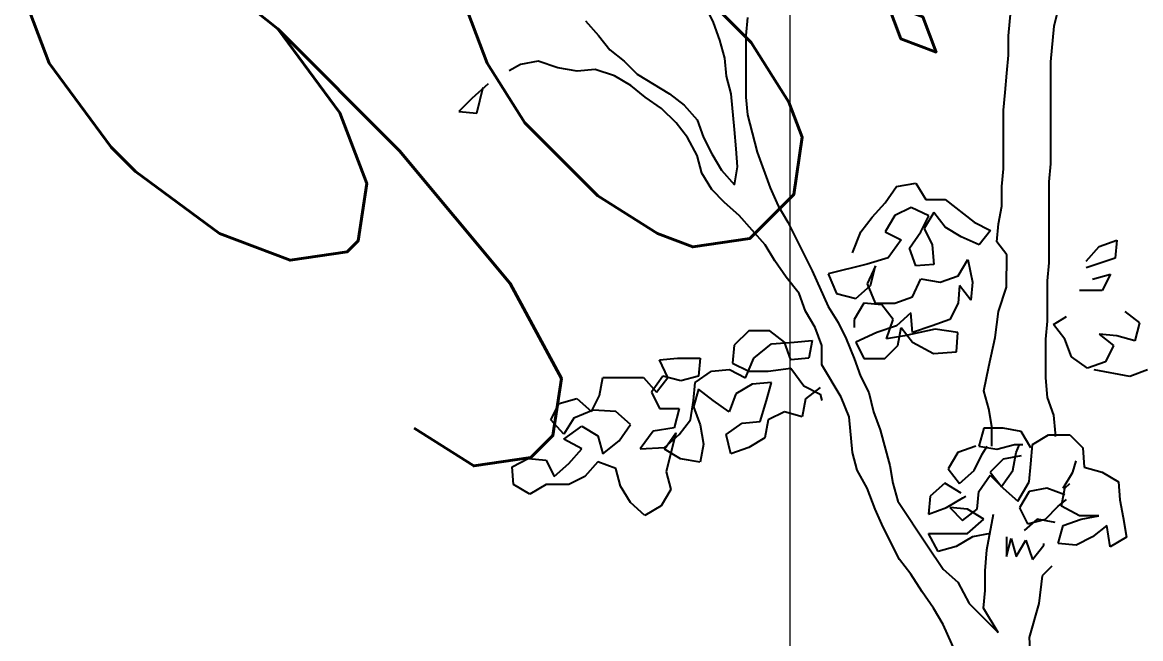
# Model space of a CAD drawing. Header units: millimetres. Extents: x 684983 to 685377, y 990360 to 990509.
# Drawn here: x 685051.164 to 685052.402, y 990443.054 to 990443.736 of the extents above; entities that cross this region are included whole.
import ezdxf

# ---------------------------------------------------------------- set-up
doc = ezdxf.new("R2010")
doc.units = ezdxf.units.MM
doc.layers.add('grid', color=8, linetype='Continuous', lineweight=9)
doc.layers.add('GRID LEVELS', color=7, linetype='Continuous', lineweight=13)
doc.layers.add('JACK  FRUIT TREE', color=7, linetype='Continuous')
doc.styles.get("Standard").update_dxf_attribs({"font": 'RomanS'})

# ---------------------------------------------------------------- blocks, each defined once
blk = doc.blocks.new('JT')
for p, q in [((-0.245, 1.03945, 157.72663), (-0.25097, 1.05142, 157.72663)), ((-0.02725, 1.02968, 157.72663), (-0.02483, 1.056, 157.72663)), ((0.00986, 1.05119, 157.72663), (0.00626, 1.03683, 157.72663)), ((-0.33952, 1.04074, 157.72663), (-0.32995, 1.02996, 157.72663)), ((-0.21987, 1.04302, 157.72663), (-0.22108, 1.02986, 157.72663)), ((-0.24022, 1.02629, 157.72663), (-0.245, 1.03945, 157.72663)), ((0.00626, 1.03683, 157.72663), (0.00384, 1.01051, 157.72663)), ((-0.32995, 1.02996, 157.72663), (-0.32159, 1.01918, 157.72663)), ((-0.23665, 1.01312, 157.72663), (-0.24022, 1.02629, 157.72663)), ((-0.22108, 1.02986, 157.72663), (-0.22112, 0.9844, 157.72663)), ((-0.02726, 1.01533, 157.72663), (-0.02725, 1.02968, 157.72663)), ((-0.32159, 1.01918, 157.72663), (-0.31083, 1.0108, 157.72663)), ((-0.02847, 1.00217, 157.72663), (-0.02726, 1.01533, 157.72663)), ((-0.3874, 1.00848, 157.72663), (-0.39578, 1.0037, 157.72663)), ((-0.37424, 1.01086, 157.72663), (-0.3874, 1.00848, 157.72663)), ((-0.35989, 1.00606, 157.72663), (-0.37424, 1.01086, 157.72663)), ((-0.31083, 1.0108, 157.72663), (-0.30127, 1.00122, 157.72663)), ((-0.23546, 0.99996, 157.72663), (-0.23665, 1.01312, 157.72663)), ((0.00384, 1.01051, 157.72663), (0.00377, 0.93514, 157.72663)), ((-0.34553, 1.00365, 157.72663), (-0.35989, 1.00606, 157.72663)), ((-0.33237, 1.00484, 157.72663), (-0.34553, 1.00365, 157.72663)), ((-0.31802, 1.00004, 157.72663), (-0.33237, 1.00484, 157.72663)), ((-0.30606, 0.99285, 157.72663), (-0.31802, 1.00004, 157.72663)), ((-0.30127, 1.00122, 157.72663), (-0.27735, 0.98684, 157.72663)), ((-0.23188, 0.9868, 157.72663), (-0.23546, 0.99996, 157.72663)), ((-0.02968, 0.98781, 157.72663), (-0.02847, 1.00217, 157.72663)), ((-0.2953, 0.98446, 157.72663), (-0.30606, 0.99285, 157.72663)), ((-0.28334, 0.97608, 157.72663), (-0.2953, 0.98446, 157.72663)), ((-0.27735, 0.98684, 157.72663), (-0.26659, 0.97845, 157.72663)), ((-0.22952, 0.96047, 157.72663), (-0.23188, 0.9868, 157.72663)), ((-0.22112, 0.9844, 157.72663), (-0.21993, 0.97123, 157.72663)), ((-0.03089, 0.97465, 157.72663), (-0.02968, 0.98781, 157.72663)), ((-0.27258, 0.9653, 157.72663), (-0.28334, 0.97608, 157.72663)), ((-0.26659, 0.97845, 157.72663), (-0.25703, 0.96768, 157.72663)), ((-0.03093, 0.93158, 157.72663), (-0.03089, 0.97465, 157.72663)), ((-0.25703, 0.96768, 157.72663), (-0.25225, 0.95451, 157.72663)), ((-0.21993, 0.97123, 157.72663), (-0.21636, 0.95807, 157.72663)), ((-0.26422, 0.95452, 157.72663), (-0.27258, 0.9653, 157.72663)), ((-0.22833, 0.94612, 157.72663), (-0.22952, 0.96047, 157.72663)), ((-0.21636, 0.95807, 157.72663), (-0.21278, 0.94371, 157.72663)), ((-0.25705, 0.94136, 157.72663), (-0.26422, 0.95452, 157.72663)), ((-0.25225, 0.95451, 157.72663), (-0.24628, 0.94254, 157.72663)), ((-0.25347, 0.92819, 157.72663), (-0.25705, 0.94136, 157.72663)), ((-0.24628, 0.94254, 157.72663), (-0.23912, 0.93057, 157.72663)), ((-0.22715, 0.93295, 157.72663), (-0.22833, 0.94612, 157.72663)), ((-0.21278, 0.94371, 157.72663), (-0.20323, 0.91738, 157.72663)), ((-0.22955, 0.91979, 157.72663), (-0.22715, 0.93295, 157.72663)), ((0.00377, 0.93514, 157.72663), (0.00256, 0.92198, 157.72663)), ((-0.24631, 0.91622, 157.72663), (-0.25347, 0.92819, 157.72663)), ((-0.23912, 0.93057, 157.72663), (-0.22955, 0.91979, 157.72663)), ((-0.03214, 0.91842, 157.72663), (-0.03093, 0.93158, 157.72663)), ((-0.23674, 0.90664, 157.72663), (-0.24631, 0.91622, 157.72663)), ((-0.20323, 0.91738, 157.72663), (-0.19726, 0.90421, 157.72663)), ((-0.03215, 0.90406, 157.72663), (-0.03214, 0.91842, 157.72663)), ((0.00256, 0.92198, 157.72663), (0.00251, 0.86215, 157.72663)), ((-0.22598, 0.89706, 157.72663), (-0.23674, 0.90664, 157.72663)), ((-0.19726, 0.90421, 157.72663), (-0.1901, 0.89224, 157.72663)), ((-0.03456, 0.8909, 157.72663), (-0.03215, 0.90406, 157.72663)), ((-0.20686, 0.8755, 157.72663), (-0.22598, 0.89706, 157.72663)), ((-0.1901, 0.89224, 157.72663), (-0.17218, 0.85633, 157.72663)), ((-0.03577, 0.87774, 157.72663), (-0.03456, 0.8909, 157.72663)), ((-0.19969, 0.86353, 157.72663), (-0.20686, 0.8755, 157.72663)), ((-0.0286, 0.86816, 157.72663), (-0.03577, 0.87774, 157.72663)), ((-0.02862, 0.84423, 157.72663), (-0.0286, 0.86816, 157.72663)), ((-0.19133, 0.85156, 157.72663), (-0.19969, 0.86353, 157.72663)), ((0.00251, 0.86215, 157.72663), (0.0013, 0.84899, 157.72663)), ((-0.18177, 0.83959, 157.72663), (-0.19133, 0.85156, 157.72663)), ((-0.17218, 0.85633, 157.72663), (-0.16024, 0.83, 157.72663)), ((-0.03462, 0.82629, 157.72663), (-0.02862, 0.84423, 157.72663)), ((0.0013, 0.84899, 157.72663), (0.00127, 0.81908, 157.72663)), ((-0.17699, 0.82642, 157.72663), (-0.18177, 0.83959, 157.72663)), ((-0.16983, 0.81445, 157.72663), (-0.17699, 0.82642, 157.72663)), ((-0.16024, 0.83, 157.72663), (-0.15307, 0.81803, 157.72663)), ((-0.03703, 0.80715, 157.72663), (-0.03462, 0.82629, 157.72663)), ((-0.15307, 0.81803, 157.72663), (-0.1471, 0.80606, 157.72663)), ((0.00127, 0.81908, 157.72663), (0.00006, 0.80592, 157.72663)), ((-0.16505, 0.80129, 157.72663), (-0.16983, 0.81445, 157.72663)), ((-0.16507, 0.78693, 157.72663), (-0.16505, 0.80129, 157.72663)), ((-0.1471, 0.80606, 157.72663), (-0.14113, 0.79169, 157.72663)), ((-0.04183, 0.78562, 157.72663), (-0.03703, 0.80715, 157.72663)), ((0.00006, 0.80592, 157.72663), (0.00004, 0.77721, 157.72663)), ((-0.15073, 0.76299, 157.72663), (-0.16507, 0.78693, 157.72663)), ((-0.14113, 0.79169, 157.72663), (-0.13636, 0.77853, 157.72663)), ((-0.04544, 0.76768, 157.72663), (-0.04183, 0.78562, 157.72663)), ((-0.13636, 0.77853, 157.72663), (-0.13039, 0.76656, 157.72663)), ((0.00004, 0.77721, 157.72663), (0.00122, 0.76285, 157.72663)), ((-0.04186, 0.75451, 157.72663), (-0.04544, 0.76768, 157.72663)), ((-0.14476, 0.74862, 157.72663), (-0.15073, 0.76299, 157.72663)), ((-0.13039, 0.76656, 157.72663), (-0.12681, 0.7522, 157.72663)), ((0.00122, 0.76285, 157.72663), (0.00599, 0.74968, 157.72663)), ((-0.12681, 0.7522, 157.72663), (-0.12204, 0.73903, 157.72663)), ((-0.03948, 0.74135, 157.72663), (-0.04186, 0.75451, 157.72663)), ((-0.14239, 0.7223, 157.72663), (-0.14476, 0.74862, 157.72663)), ((0.00599, 0.74968, 157.72663), (0.00718, 0.73652, 157.72663)), ((-0.12204, 0.73903, 157.72663), (-0.11488, 0.7127, 157.72663)), ((-0.03949, 0.72699, 157.72663), (-0.03948, 0.74135, 157.72663)), ((0.00718, 0.73652, 157.72663), (0.00718, 0.73413, 157.72663)), ((-0.13882, 0.70914, 157.72663), (-0.14239, 0.7223, 157.72663)), ((-0.11488, 0.7127, 157.72663), (-0.1125, 0.69954, 157.72663)), ((-0.13165, 0.69597, 157.72663), (-0.13882, 0.70914, 157.72663)), ((-0.12568, 0.68041, 157.72663), (-0.13165, 0.69597, 157.72663)), ((-0.1125, 0.69954, 157.72663), (-0.10892, 0.68638, 157.72663)), ((-0.10892, 0.68638, 157.72663), (-0.08742, 0.65405, 157.72663)), ((-0.11971, 0.66724, 157.72663), (-0.12568, 0.68041, 157.72663)), ((-0.04315, 0.65042, 157.72663), (-0.03834, 0.67674, 157.72663)), ((-0.10777, 0.6433, 157.72663), (-0.11971, 0.66724, 157.72663)), ((-0.08742, 0.65405, 157.72663), (-0.08742, 0.65405, 157.72663)), ((-0.08742, 0.65405, 157.72663), (-0.07547, 0.63609, 157.72663)), ((-0.04436, 0.63487, 157.72663), (-0.04315, 0.65042, 157.72663)), ((-0.0994, 0.63253, 157.72663), (-0.10777, 0.6433, 157.72663)), ((-0.07547, 0.63609, 157.72663), (-0.06471, 0.62651, 157.72663)), ((0.00469, 0.63841, 157.72663), (-0.00249, 0.63124, 157.72663)), ((-0.09104, 0.61936, 157.72663), (-0.0994, 0.63253, 157.72663)), ((-0.04438, 0.62051, 157.72663), (-0.04436, 0.63487, 157.72663)), ((-0.00249, 0.63124, 157.72663), (-0.0049, 0.6109, 157.72663)), ((-0.08268, 0.60738, 157.72663), (-0.09104, 0.61936, 157.72663)), ((-0.06471, 0.62651, 157.72663), (-0.05635, 0.61095, 157.72663)), ((-0.04558, 0.60735, 157.72663), (-0.04438, 0.62051, 157.72663)), ((-0.05635, 0.61095, 157.72663), (-0.03483, 0.58939, 157.72663)), ((-0.0049, 0.6109, 157.72663), (-0.0121, 0.58578, 157.72663)), ((-0.07551, 0.59541, 157.72663), (-0.08268, 0.60738, 157.72663)), ((-0.03483, 0.58939, 157.72663), (-0.04558, 0.60735, 157.72663)), ((-0.06357, 0.56908, 157.72663), (-0.07551, 0.59541, 157.72663)), ((-0.0121, 0.58578, 157.72663), (-0.01092, 0.56903, 157.72663))]:
    blk.add_line(p, q)
at = {"color": 3}
for p, q in [((-0.41135, 0.99414, 157.72663), (-0.42332, 0.98338, 157.72663)), ((-0.41974, 0.97261, 157.72663), (-0.41494, 0.99175, 157.72663)), ((-0.42332, 0.98338, 157.72663), (-0.4329, 0.97382, 157.72663)), ((-0.4329, 0.97382, 157.72663), (-0.41974, 0.97261, 157.72663)), ((-0.11829, 0.90653, 157.72663), (-0.10991, 0.91849, 157.72663)), ((-0.10991, 0.91849, 157.72663), (-0.09555, 0.92087, 157.72663)), ((-0.09555, 0.92087, 157.72663), (-0.08838, 0.9089, 157.72663)), ((-0.08838, 0.9089, 157.72663), (-0.07402, 0.90888, 157.72663)), ((-0.07402, 0.90888, 157.72663), (-0.0525, 0.89211, 157.72663)), ((-0.12788, 0.89577, 157.72663), (-0.11829, 0.90653, 157.72663)), ((-0.09915, 0.90292, 157.72663), (-0.11112, 0.89695, 157.72663)), ((-0.086, 0.89693, 157.72663), (-0.09915, 0.90292, 157.72663)), ((-0.13626, 0.88501, 157.72663), (-0.12788, 0.89577, 157.72663)), ((-0.11112, 0.89695, 157.72663), (-0.11831, 0.885, 157.72663)), ((-0.09199, 0.88497, 157.72663), (-0.086, 0.89693, 157.72663)), ((-0.08241, 0.89932, 157.72663), (-0.0896, 0.88736, 157.72663)), ((-0.07404, 0.88854, 157.72663), (-0.08241, 0.89932, 157.72663)), ((-0.0525, 0.89211, 157.72663), (-0.04054, 0.88612, 157.72663)), ((-0.14226, 0.86946, 157.72663), (-0.13626, 0.88501, 157.72663)), ((-0.11831, 0.885, 157.72663), (-0.10636, 0.879, 157.72663)), ((-0.10038, 0.87301, 157.72663), (-0.09199, 0.88497, 157.72663)), ((-0.0896, 0.88736, 157.72663), (-0.08363, 0.87539, 157.72663)), ((-0.06208, 0.88135, 157.72663), (-0.07404, 0.88854, 157.72663)), ((-0.04054, 0.88612, 157.72663), (-0.04893, 0.87536, 157.72663)), ((-0.10636, 0.879, 157.72663), (-0.11594, 0.86585, 157.72663)), ((-0.08363, 0.87539, 157.72663), (-0.08244, 0.86103, 157.72663)), ((-0.04893, 0.87536, 157.72663), (-0.06208, 0.88135, 157.72663)), ((0.03961, 0.87408, 157.72663), (0.05277, 0.87886, 157.72663)), ((0.05277, 0.87886, 157.72663), (0.05156, 0.8657, 157.72663)), ((-0.09561, 0.85985, 157.72663), (-0.10038, 0.87301, 157.72663)), ((0.03003, 0.86332, 157.72663), (0.03961, 0.87408, 157.72663)), ((-0.1315, 0.86108, 157.72663), (-0.16022, 0.85393, 157.72663)), ((-0.12552, 0.85988, 157.72663), (-0.13151, 0.84672, 157.72663)), ((-0.11594, 0.86585, 157.72663), (-0.1315, 0.86108, 157.72663)), ((-0.12912, 0.84552, 157.72663), (-0.12552, 0.85988, 157.72663)), ((-0.08244, 0.86103, 157.72663), (-0.09561, 0.85985, 157.72663)), ((-0.0645, 0.85264, 157.72663), (-0.05731, 0.8646, 157.72663)), ((-0.05731, 0.8646, 157.72663), (-0.05374, 0.84785, 157.72663)), ((0.05156, 0.8657, 157.72663), (0.03002, 0.85854, 157.72663)), ((-0.16022, 0.85393, 157.72663), (-0.15425, 0.83956, 157.72663)), ((-0.09802, 0.83712, 157.72663), (-0.09202, 0.85027, 157.72663)), ((-0.09202, 0.85027, 157.72663), (-0.07767, 0.84787, 157.72663)), ((-0.07767, 0.84787, 157.72663), (-0.0645, 0.85264, 157.72663)), ((0.0348, 0.85016, 157.72663), (0.04796, 0.85374, 157.72663)), ((0.04796, 0.85374, 157.72663), (0.04197, 0.84178, 157.72663)), ((-0.1399, 0.83596, 157.72663), (-0.12912, 0.84552, 157.72663)), ((-0.13151, 0.84672, 157.72663), (-0.12554, 0.83236, 157.72663)), ((-0.06331, 0.84546, 157.72663), (-0.06452, 0.8323, 157.72663)), ((-0.05495, 0.83469, 157.72663), (-0.06331, 0.84546, 157.72663)), ((-0.05374, 0.84785, 157.72663), (-0.05495, 0.83469, 157.72663)), ((-0.15425, 0.83956, 157.72663), (-0.1399, 0.83596, 157.72663)), ((-0.11118, 0.83234, 157.72663), (-0.09802, 0.83712, 157.72663)), ((0.04197, 0.84178, 157.72663), (0.02522, 0.84179, 157.72663)), ((-0.13392, 0.83237, 157.72663), (-0.14111, 0.82041, 157.72663)), ((-0.12076, 0.83116, 157.72663), (-0.13392, 0.83237, 157.72663)), ((-0.12554, 0.83236, 157.72663), (-0.11118, 0.83234, 157.72663)), ((-0.11239, 0.82038, 157.72663), (-0.12076, 0.83116, 157.72663)), ((-0.06452, 0.8323, 157.72663), (-0.07052, 0.82034, 157.72663)), ((0.05871, 0.82621, 157.72663), (0.06947, 0.81782, 157.72663)), ((-0.14111, 0.82041, 157.72663), (-0.14111, 0.81443, 157.72663)), ((-0.11719, 0.80603, 157.72663), (-0.11239, 0.82038, 157.72663)), ((-0.09923, 0.82516, 157.72663), (-0.11, 0.81559, 157.72663)), ((-0.09804, 0.8108, 157.72663), (-0.09923, 0.82516, 157.72663)), ((-0.07052, 0.82034, 157.72663), (-0.08368, 0.81557, 157.72663)), ((0.00605, 0.81668, 157.72663), (0.01563, 0.82266, 157.72663)), ((0.06947, 0.81782, 157.72663), (0.06587, 0.80466, 157.72663)), ((-0.21888, 0.8121, 157.72663), (-0.22966, 0.80135, 157.72663)), ((-0.20333, 0.81209, 157.72663), (-0.21888, 0.8121, 157.72663)), ((-0.19257, 0.8037, 157.72663), (-0.20333, 0.81209, 157.72663)), ((-0.12436, 0.81082, 157.72663), (-0.13993, 0.80366, 157.72663)), ((-0.11, 0.81559, 157.72663), (-0.12436, 0.81082, 157.72663)), ((-0.10882, 0.80123, 157.72663), (-0.10641, 0.81439, 157.72663)), ((-0.10641, 0.81439, 157.72663), (-0.09805, 0.80362, 157.72663)), ((-0.08129, 0.81317, 157.72663), (-0.10403, 0.80841, 157.72663)), ((-0.08368, 0.81557, 157.72663), (-0.09804, 0.8108, 157.72663)), ((-0.06454, 0.81077, 157.72663), (-0.08129, 0.81317, 157.72663)), ((-0.06575, 0.79641, 157.72663), (-0.06454, 0.81077, 157.72663)), ((0.01442, 0.80591, 157.72663), (0.00605, 0.81668, 157.72663)), ((0.05271, 0.80827, 157.72663), (0.03955, 0.80947, 157.72663)), ((0.03955, 0.80947, 157.72663), (0.05031, 0.80109, 157.72663)), ((-0.22966, 0.80135, 157.72663), (-0.23087, 0.78819, 157.72663)), ((-0.21531, 0.79176, 157.72663), (-0.20214, 0.80252, 157.72663)), ((-0.20214, 0.80252, 157.72663), (-0.18539, 0.8037, 157.72663)), ((-0.1878, 0.79054, 157.72663), (-0.19257, 0.8037, 157.72663)), ((-0.18539, 0.8037, 157.72663), (-0.17223, 0.80488, 157.72663)), ((-0.17223, 0.80488, 157.72663), (-0.17463, 0.79172, 157.72663)), ((-0.13993, 0.80366, 157.72663), (-0.13395, 0.79169, 157.72663)), ((-0.1184, 0.79167, 157.72663), (-0.10882, 0.80123, 157.72663)), ((-0.10403, 0.80841, 157.72663), (-0.11719, 0.80603, 157.72663)), ((-0.09805, 0.80362, 157.72663), (-0.0825, 0.79523, 157.72663)), ((0.01919, 0.79274, 157.72663), (0.01442, 0.80591, 157.72663)), ((0.05031, 0.80109, 157.72663), (0.04432, 0.78913, 157.72663)), ((0.06587, 0.80466, 157.72663), (0.05271, 0.80827, 157.72663)), ((-0.0825, 0.79523, 157.72663), (-0.06575, 0.79641, 157.72663)), ((0.03115, 0.78436, 157.72663), (0.01919, 0.79274, 157.72663)), ((-0.28471, 0.79063, 157.72663), (-0.27155, 0.79181, 157.72663)), ((-0.27874, 0.77746, 157.72663), (-0.28471, 0.79063, 157.72663)), ((-0.27155, 0.79181, 157.72663), (-0.2548, 0.7918, 157.72663)), ((-0.2548, 0.7918, 157.72663), (-0.256, 0.77864, 157.72663)), ((-0.23087, 0.78819, 157.72663), (-0.21891, 0.78219, 157.72663)), ((-0.22131, 0.77741, 157.72663), (-0.21531, 0.79176, 157.72663)), ((-0.20455, 0.78218, 157.72663), (-0.1878, 0.78456, 157.72663)), ((-0.17463, 0.79172, 157.72663), (-0.1878, 0.79054, 157.72663)), ((-0.1878, 0.78456, 157.72663), (-0.17824, 0.77139, 157.72663)), ((-0.13395, 0.79169, 157.72663), (-0.1184, 0.79167, 157.72663)), ((0.04432, 0.78913, 157.72663), (0.03115, 0.78436, 157.72663)), ((-0.329, 0.76435, 157.72663), (-0.3266, 0.77751, 157.72663)), ((-0.3266, 0.77751, 157.72663), (-0.29669, 0.77748, 157.72663)), ((-0.29669, 0.77748, 157.72663), (-0.28712, 0.7667, 157.72663)), ((-0.28233, 0.77866, 157.72663), (-0.29071, 0.7667, 157.72663)), ((-0.28712, 0.7667, 157.72663), (-0.27874, 0.77746, 157.72663)), ((-0.26917, 0.77506, 157.72663), (-0.28233, 0.77866, 157.72663)), ((-0.256, 0.77864, 157.72663), (-0.26917, 0.77506, 157.72663)), ((-0.2584, 0.77385, 157.72663), (-0.24643, 0.78222, 157.72663)), ((-0.24643, 0.78222, 157.72663), (-0.23327, 0.7834, 157.72663)), ((-0.23327, 0.7834, 157.72663), (-0.22131, 0.77741, 157.72663)), ((-0.21891, 0.78219, 157.72663), (-0.20455, 0.78218, 157.72663)), ((0.06225, 0.77835, 157.72663), (0.03594, 0.78316, 157.72663)), ((0.07542, 0.78312, 157.72663), (0.06225, 0.77835, 157.72663)), ((-0.25961, 0.76069, 157.72663), (-0.2584, 0.77385, 157.72663)), ((-0.25601, 0.76907, 157.72663), (-0.25961, 0.75591, 157.72663)), ((-0.24525, 0.76068, 157.72663), (-0.25601, 0.76907, 157.72663)), ((-0.21653, 0.77262, 157.72663), (-0.2285, 0.76545, 157.72663)), ((-0.20217, 0.7738, 157.72663), (-0.21653, 0.77262, 157.72663)), ((-0.20577, 0.76064, 157.72663), (-0.20217, 0.7738, 157.72663)), ((-0.17824, 0.77139, 157.72663), (-0.16628, 0.76539, 157.72663)), ((-0.16628, 0.77018, 157.72663), (-0.17705, 0.76181, 157.72663)), ((-0.35892, 0.75839, 157.72663), (-0.34575, 0.76197, 157.72663)), ((-0.34575, 0.76197, 157.72663), (-0.33499, 0.75239, 157.72663)), ((-0.33499, 0.75239, 157.72663), (-0.329, 0.76435, 157.72663)), ((-0.29071, 0.7667, 157.72663), (-0.28474, 0.75473, 157.72663)), ((-0.26202, 0.74634, 157.72663), (-0.25961, 0.76069, 157.72663)), ((-0.2333, 0.75229, 157.72663), (-0.24525, 0.76068, 157.72663)), ((-0.2285, 0.76545, 157.72663), (-0.2333, 0.75229, 157.72663)), ((-0.21057, 0.74509, 157.72663), (-0.20577, 0.76064, 157.72663)), ((-0.17705, 0.76181, 157.72663), (-0.17946, 0.74866, 157.72663)), ((-0.16628, 0.76539, 157.72663), (-0.16509, 0.76061, 157.72663)), ((-0.36491, 0.74643, 157.72663), (-0.35892, 0.75839, 157.72663)), ((-0.3338, 0.75358, 157.72663), (-0.34816, 0.74761, 157.72663)), ((-0.31705, 0.75237, 157.72663), (-0.3338, 0.75358, 157.72663)), ((-0.30629, 0.74279, 157.72663), (-0.31705, 0.75237, 157.72663)), ((-0.28474, 0.75473, 157.72663), (-0.27038, 0.75472, 157.72663)), ((-0.27038, 0.75472, 157.72663), (-0.27399, 0.74037, 157.72663)), ((-0.25961, 0.75591, 157.72663), (-0.25484, 0.74274, 157.72663)), ((-0.19262, 0.75226, 157.72663), (-0.20459, 0.74629, 157.72663)), ((-0.17946, 0.74866, 157.72663), (-0.19262, 0.75226, 157.72663)), ((-0.35535, 0.73566, 157.72663), (-0.36491, 0.74643, 157.72663)), ((-0.34816, 0.74761, 157.72663), (-0.35535, 0.73566, 157.72663)), ((-0.31467, 0.73083, 157.72663), (-0.30629, 0.74279, 157.72663)), ((-0.2704, 0.73558, 157.72663), (-0.26202, 0.74634, 157.72663)), ((-0.2357, 0.73555, 157.72663), (-0.22373, 0.74391, 157.72663)), ((-0.22373, 0.74391, 157.72663), (-0.21057, 0.74509, 157.72663)), ((-0.20459, 0.74629, 157.72663), (-0.20699, 0.73313, 157.72663)), ((-0.35535, 0.73207, 157.72663), (-0.34218, 0.74163, 157.72663)), ((-0.34218, 0.74163, 157.72663), (-0.33023, 0.73444, 157.72663)), ((-0.28954, 0.73799, 157.72663), (-0.29913, 0.72484, 157.72663)), ((-0.27399, 0.74037, 157.72663), (-0.28954, 0.73799, 157.72663)), ((-0.28118, 0.72482, 157.72663), (-0.27279, 0.73678, 157.72663)), ((-0.28118, 0.72602, 157.72663), (-0.2704, 0.73558, 157.72663)), ((-0.27279, 0.73678, 157.72663), (-0.28, 0.70807, 157.72663)), ((-0.25484, 0.74274, 157.72663), (-0.25246, 0.72838, 157.72663)), ((-0.23213, 0.72119, 157.72663), (-0.2357, 0.73555, 157.72663)), ((-0.04546, 0.74016, 157.72663), (-0.04906, 0.727, 157.72663)), ((-0.03111, 0.74014, 157.72663), (-0.04546, 0.74016, 157.72663)), ((-0.01795, 0.73774, 157.72663), (-0.03111, 0.74014, 157.72663)), ((-0.01078, 0.72577, 157.72663), (-0.01795, 0.73774, 157.72663)), ((-0.00958, 0.72816, 157.72663), (0.00239, 0.73533, 157.72663)), ((0.00239, 0.73533, 157.72663), (0.01794, 0.73531, 157.72663)), ((0.01794, 0.73531, 157.72663), (0.02751, 0.72573, 157.72663)), ((-0.3422, 0.72488, 157.72663), (-0.35535, 0.73207, 157.72663)), ((-0.33023, 0.73444, 157.72663), (-0.32665, 0.72127, 157.72663)), ((-0.32665, 0.72127, 157.72663), (-0.31467, 0.73083, 157.72663)), ((-0.25246, 0.72838, 157.72663), (-0.25487, 0.71522, 157.72663)), ((-0.20699, 0.73313, 157.72663), (-0.21896, 0.72596, 157.72663)), ((-0.05146, 0.727, 157.72663), (-0.06462, 0.72223, 157.72663)), ((-0.04906, 0.727, 157.72663), (-0.03591, 0.72459, 157.72663)), ((-0.04668, 0.72102, 157.72663), (-0.04308, 0.72699, 157.72663)), ((-0.03591, 0.72459, 157.72663), (-0.02274, 0.72817, 157.72663)), ((-0.02274, 0.72817, 157.72663), (-0.01676, 0.72817, 157.72663)), ((-0.02155, 0.72219, 157.72663), (-0.01915, 0.72817, 157.72663)), ((-0.01079, 0.7138, 157.72663), (-0.00958, 0.72816, 157.72663)), ((-0.35178, 0.71412, 157.72663), (-0.3422, 0.72488, 157.72663)), ((-0.29913, 0.72484, 157.72663), (-0.28118, 0.72602, 157.72663)), ((-0.26922, 0.71763, 157.72663), (-0.28118, 0.72482, 157.72663)), ((-0.21896, 0.72596, 157.72663), (-0.23213, 0.72119, 157.72663)), ((-0.06462, 0.72223, 157.72663), (-0.07181, 0.71027, 157.72663)), ((-0.05267, 0.70906, 157.72663), (-0.04668, 0.72102, 157.72663)), ((-0.01796, 0.71979, 157.72663), (-0.03113, 0.71741, 157.72663)), ((-0.02396, 0.70903, 157.72663), (-0.02155, 0.72219, 157.72663)), ((0.02751, 0.72573, 157.72663), (0.02869, 0.71137, 157.72663)), ((-0.39366, 0.71176, 157.72663), (-0.38169, 0.71773, 157.72663)), ((-0.39247, 0.6986, 157.72663), (-0.39366, 0.71176, 157.72663)), ((-0.38169, 0.71773, 157.72663), (-0.36853, 0.71652, 157.72663)), ((-0.36853, 0.71652, 157.72663), (-0.36256, 0.70455, 157.72663)), ((-0.36256, 0.70455, 157.72663), (-0.35178, 0.71412, 157.72663)), ((-0.33024, 0.71529, 157.72663), (-0.33982, 0.70453, 157.72663)), ((-0.31709, 0.71049, 157.72663), (-0.33024, 0.71529, 157.72663)), ((-0.31351, 0.69733, 157.72663), (-0.31709, 0.71049, 157.72663)), ((-0.25487, 0.71522, 157.72663), (-0.26922, 0.71763, 157.72663)), ((-0.07181, 0.71027, 157.72663), (-0.06345, 0.69949, 157.72663)), ((-0.03113, 0.71741, 157.72663), (-0.04071, 0.70785, 157.72663)), ((-0.012, 0.70064, 157.72663), (-0.01079, 0.7138, 157.72663)), ((0.02031, 0.70779, 157.72663), (0.02271, 0.71617, 157.72663)), ((0.02869, 0.71137, 157.72663), (0.04185, 0.70777, 157.72663)), ((-0.33982, 0.70453, 157.72663), (-0.35179, 0.69856, 157.72663)), ((-0.28, 0.70807, 157.72663), (-0.27642, 0.6949, 157.72663)), ((-0.06345, 0.69949, 157.72663), (-0.05267, 0.70906, 157.72663)), ((-0.0491, 0.6935, 157.72663), (-0.04071, 0.70546, 157.72663)), ((-0.04071, 0.70785, 157.72663), (-0.03234, 0.69707, 157.72663)), ((-0.04071, 0.70546, 157.72663), (-0.03115, 0.69588, 157.72663)), ((-0.03234, 0.69707, 157.72663), (-0.02396, 0.70903, 157.72663)), ((0.01312, 0.69584, 157.72663), (0.02031, 0.70779, 157.72663)), ((0.04185, 0.70777, 157.72663), (0.05381, 0.70058, 157.72663)), ((-0.38052, 0.69141, 157.72663), (-0.39247, 0.6986, 157.72663)), ((-0.36854, 0.69858, 157.72663), (-0.38052, 0.69141, 157.72663)), ((-0.35179, 0.69856, 157.72663), (-0.36854, 0.69858, 157.72663)), ((-0.30634, 0.68536, 157.72663), (-0.31351, 0.69733, 157.72663)), ((-0.27642, 0.6949, 157.72663), (-0.28361, 0.68295, 157.72663)), ((-0.07422, 0.6995, 157.72663), (-0.08499, 0.68994, 157.72663)), ((-0.06226, 0.69231, 157.72663), (-0.07422, 0.6995, 157.72663)), ((-0.0503, 0.68034, 157.72663), (-0.0491, 0.6935, 157.72663)), ((-0.03115, 0.69588, 157.72663), (-0.02039, 0.68629, 157.72663)), ((-0.02039, 0.68629, 157.72663), (-0.012, 0.70064, 157.72663)), ((-0.01201, 0.69347, 157.72663), (-0.01919, 0.68151, 157.72663)), ((0.00116, 0.69585, 157.72663), (-0.01201, 0.69347, 157.72663)), ((0.01431, 0.69105, 157.72663), (0.00116, 0.69585, 157.72663)), ((0.01191, 0.68268, 157.72663), (0.01432, 0.69583, 157.72663)), ((0.01432, 0.69583, 157.72663), (0.01791, 0.69942, 157.72663)), ((0.05381, 0.70058, 157.72663), (0.05499, 0.68742, 157.72663)), ((-0.29558, 0.67578, 157.72663), (-0.30634, 0.68536, 157.72663)), ((-0.08499, 0.68994, 157.72663), (-0.0862, 0.67678, 157.72663)), ((-0.07304, 0.68156, 157.72663), (-0.06106, 0.68872, 157.72663)), ((-0.06106, 0.68872, 157.72663), (-0.05867, 0.68992, 157.72663)), ((0.00952, 0.68268, 157.72663), (0.01551, 0.68746, 157.72663)), ((0.05499, 0.68742, 157.72663), (0.05737, 0.67426, 157.72663)), ((-0.28361, 0.68295, 157.72663), (-0.29558, 0.67578, 157.72663)), ((-0.0862, 0.67678, 157.72663), (-0.07304, 0.68156, 157.72663)), ((-0.05748, 0.68035, 157.72663), (-0.07064, 0.68155, 157.72663)), ((-0.07064, 0.68155, 157.72663), (-0.06108, 0.67197, 157.72663)), ((-0.06108, 0.67197, 157.72663), (-0.0503, 0.68034, 157.72663)), ((-0.04552, 0.67316, 157.72663), (-0.05748, 0.68035, 157.72663)), ((-0.01919, 0.68151, 157.72663), (-0.01322, 0.66954, 157.72663)), ((-0.00006, 0.67311, 157.72663), (0.00952, 0.68268, 157.72663)), ((0.02507, 0.67548, 157.72663), (0.01191, 0.68268, 157.72663)), ((-0.0575, 0.6624, 157.72663), (-0.04552, 0.67316, 157.72663)), ((-0.00604, 0.67312, 157.72663), (-0.01562, 0.66475, 157.72663)), ((-0.01322, 0.66954, 157.72663), (-0.00006, 0.67311, 157.72663)), ((0.00712, 0.67071, 157.72663), (-0.00604, 0.67312, 157.72663)), ((0.0131, 0.66832, 157.72663), (0.02626, 0.67309, 157.72663)), ((0.03943, 0.67547, 157.72663), (0.02507, 0.67548, 157.72663)), ((0.02626, 0.67309, 157.72663), (0.03943, 0.67547, 157.72663)), ((0.05737, 0.67426, 157.72663), (0.05975, 0.6599, 157.72663)), ((-0.07905, 0.64926, 157.72663), (-0.08621, 0.66243, 157.72663)), ((-0.08621, 0.66243, 157.72663), (-0.0575, 0.6624, 157.72663)), ((-0.04075, 0.66238, 157.72663), (-0.05391, 0.66, 157.72663)), ((0.0095, 0.65516, 157.72663), (0.0131, 0.66832, 157.72663)), ((0.0454, 0.66829, 157.72663), (0.03463, 0.65992, 157.72663)), ((0.04778, 0.65273, 157.72663), (0.0454, 0.66829, 157.72663)), ((-0.06588, 0.65283, 157.72663), (-0.07905, 0.64926, 157.72663)), ((-0.05391, 0.66, 157.72663), (-0.06588, 0.65283, 157.72663)), ((-0.02879, 0.65998, 157.72663), (-0.0288, 0.64562, 157.72663)), ((-0.0288, 0.64562, 157.72663), (-0.0252, 0.65878, 157.72663)), ((-0.0252, 0.65878, 157.72663), (-0.02162, 0.64562, 157.72663)), ((-0.02162, 0.64562, 157.72663), (-0.01443, 0.65757, 157.72663)), ((-0.01443, 0.65757, 157.72663), (-0.00966, 0.64321, 157.72663)), ((-0.00966, 0.64321, 157.72663), (-0.00127, 0.65397, 157.72663)), ((-0.00127, 0.65397, 157.72663), (-0.00127, 0.65517, 157.72663)), ((0.02266, 0.65395, 157.72663), (0.0095, 0.65516, 157.72663)), ((0.03463, 0.65992, 157.72663), (0.02266, 0.65395, 157.72663)), ((0.05975, 0.6599, 157.72663), (0.04778, 0.65273, 157.72663))]:
    blk.add_line(p, q, dxfattribs=at)

msp = doc.modelspace()

# ---------------------------------------------------------------- linework, layer by layer
at = {"layer": 'grid'}
msp.add_line((685052.0136, 990509.1548), (685052.0136, 990370.8996), dxfattribs=at)

# ---------------------------------------------------------------- block references
at = {"layer": 'JACK  FRUIT TREE', "xscale": 1.5, "yscale": 1.5, "zscale": 1.5}
msp.add_blockref('JT', (685052.2965, 990442.1769, -137.901), dxfattribs=at)

# ---------------------------------------------------------------- texts
at = {"layer": 'GRID LEVELS', "width": 0.5}
msp.add_text('98.569', height=0.8, rotation=45, dxfattribs=at).set_placement((685051.63, 990443.1578, 98.5688))

doc.saveas('drawing.dxf')
